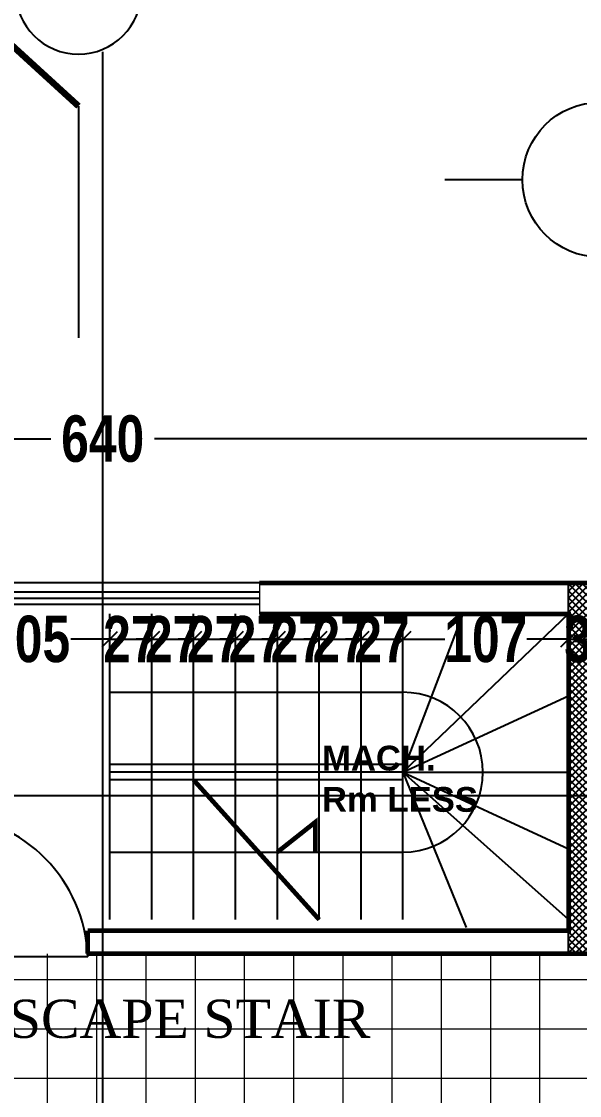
# Model space of a CAD drawing. Extents: x 285329 to 658348, y -83126 to -16980.
# Drawn here: x 359545 to 359905, y -39652 to -38959 of the extents above; entities that cross this region are included whole.
import ezdxf

# ---------------------------------------------------------------- set-up
doc = ezdxf.new("R2010")
doc.units = 0
doc.layers.get('0').update_dxf_attribs({"linetype": 'CONTINUOUS'})
doc.layers.get('DEFPOINTS').update_dxf_attribs({"color": 9, "linetype": 'CONTINUOUS'})
for name, color, linetype in [('AXIS', 1, 'CONTINUOUS'), ('COLUMN', 5, 'CONTINUOUS'), ('FURNITURE', 4, 'CONTINUOUS'), ('TEXT', 3, 'CONTINUOUS'), ('WALL', 7, 'CONTINUOUS'), ('WALL1', 2, 'CONTINUOUS')]:
    doc.layers.add(name, color=color, linetype=linetype)
doc.layers.add('VIS', color=8, linetype='CONTINUOUS', lineweight=18)
doc.styles.add('CITYBLUEPRINT', font='cityb___.ttf', dxfattribs={"width": 0.8})
doc.styles.add('style2', font='romantic.ttf', dxfattribs={"height": 50})
doc.styles.add('STYLE4', font='arialbd.ttf', dxfattribs={"height": 0.2})
doc.dimstyles.new('50', dxfattribs={"dimtxt": 30, "dimasz": 10, "dimexe": 5, "dimexo": 6, "dimgap": 5, "dimtad": 0, "dimdec": 0, "dimdsep": 46, "dimtxsty": 'CITYBLUEPRINT', "dimblk1": 'OBLIQUE', "dimblk2": 'OBLIQUE', "dimsah": 1, "dimcen": 0.05, "dimdle": 0.03, "dimclre": 22, "dimclrt": 7, "dimadec": 0, "dimazin": 0, "dimtfac": 1, "dimtdec": 0, "dimtix": 1, "dimtmove": 0, "dimatfit": 3, "dimldrblk": 'OBLIQUE', "dimfxl": 1, "dimtolj": 1, "dimtzin": 0, "dimarcsym": 0})

# ---------------------------------------------------------------- blocks, each defined once
blk = doc.blocks.new('ST')
at = {"layer": 'WALL', "linetype": 'Continuous'}
for p, q in [((289093.86, -12839.65), (289282.86, -12839.65)), ((289093.86, -12942.85), (289282.86, -12942.85))]:
    blk.add_line(p, q, dxfattribs=at)
at = {"layer": 'WALL', "linetype": 'Continuous', "const_width": 3}
for points in [[(289147.86, -12896.25), (289228.86, -12986.4)], [(289201.86, -12942.85), (289226.39, -12923.44), (289226.39, -12942.85)]]:
    blk.add_lwpolyline(points, dxfattribs=at)
at = {"layer": 'WALL', "linetype": 'Continuous'}
blk.add_arc((289282.86, -12891.25), 51.6, 270, 90, dxfattribs=at)
blk = doc.blocks.new('sec')
at = {"layer": 'WALL'}
for p, q in [((0, 105.85), (0, 319.45)), ((0, 105.85), (-115.71, 0)), ((-115.71, 0), (153.67, 0)), ((0, -105.85), (0, -153.77))]:
    blk.add_line(p, q, dxfattribs=at)
at = {"layer": 'WALL', "const_width": 6}
for points in [[(0, 105.85), (-115.71, 0), (-201.52, 0)], [(0, -105.85), (-115.71, 0)]]:
    blk.add_lwpolyline(points, dxfattribs=at)
at = {"layer": 'WALL'}
blk.add_circle((0, 0), 57.93, dxfattribs=at)
blk = doc.blocks.new('_Oblique')
at = {"color": 0, "lineweight": -2}
blk.add_line((-0.5, -0.5), (0.5, 0.5), dxfattribs=at)
blk = doc.blocks.new('*D2526')
at = {"layer": 'DEFPOINTS', "color": 0, "linetype": 'Continuous', "lineweight": 5, "transparency": 16777216}
for p in [(359917.25, -39228.12), (359917.25, -39228.12), (359276.94, -39240.57)]:
    blk.add_point(p, dxfattribs=at)
at = {"layer": 'VIS', "color": 22, "linetype": 'Continuous', "lineweight": -2, "transparency": 16777216}
for p, q in [((359917.25, -39222.12), (359917.25, -39223.12)), ((359276.94, -39234.57), (359276.94, -39223.12))]:
    blk.add_line(p, q, dxfattribs=at)
at = {"layer": 'VIS', "color": 0, "linetype": 'Continuous', "lineweight": -2, "transparency": 16777216}
for p, q in [((359276.91, -39228.12), (359563.6, -39228.12)), ((359917.28, -39228.12), (359630.59, -39228.12))]:
    blk.add_line(p, q, dxfattribs=at)
at = {"layer": 'VIS', "color": 0, "linetype": 'Continuous', "lineweight": -2, "transparency": 16777216, "xscale": 10, "yscale": 10, "zscale": 10, "rotation": 180}
blk.add_blockref('_Oblique', (359276.94, -39228.12), dxfattribs=at)
at = {"layer": 'VIS', "color": 0, "linetype": 'Continuous', "lineweight": -2, "transparency": 16777216, "xscale": 10, "yscale": 10, "zscale": 10}
blk.add_blockref('_Oblique', (359917.25, -39228.12), dxfattribs=at)
at = {"layer": 'VIS', "color": 7, "linetype": 'Continuous', "lineweight": 5, "transparency": 16777216, "insert": (359597.09, -39228.12), "char_height": 30, "attachment_point": 5, "style": 'CITYBLUEPRINT'}
blk.add_mtext('\\A1;640', dxfattribs=at)
blk = doc.blocks.new('*D2581')
at = {"layer": 'DEFPOINTS', "color": 0, "linetype": 'Continuous', "lineweight": 5, "transparency": 16777216}
for p in [(359496.94, -39357.42), (359601.72, -39357.42), (359601.72, -39357.42)]:
    blk.add_point(p, dxfattribs=at)
at = {"layer": 'VIS', "color": 22, "linetype": 'Continuous', "lineweight": -2, "transparency": 16777216}
for p, q in [((359496.94, -39351.42), (359496.94, -39352.42)), ((359601.72, -39351.42), (359601.72, -39352.42))]:
    blk.add_line(p, q, dxfattribs=at)
at = {"layer": 'VIS', "color": 0, "linetype": 'Continuous', "lineweight": -2, "transparency": 16777216}
for p, q in [((359496.91, -39357.42), (359522.18, -39357.42)), ((359601.75, -39357.42), (359576.48, -39357.42))]:
    blk.add_line(p, q, dxfattribs=at)
at = {"layer": 'VIS', "color": 0, "linetype": 'Continuous', "lineweight": -2, "transparency": 16777216, "xscale": 10, "yscale": 10, "zscale": 10, "rotation": 180}
blk.add_blockref('_Oblique', (359496.94, -39357.42), dxfattribs=at)
at = {"layer": 'VIS', "color": 0, "linetype": 'Continuous', "lineweight": -2, "transparency": 16777216, "xscale": 10, "yscale": 10, "zscale": 10}
blk.add_blockref('_Oblique', (359601.72, -39357.42), dxfattribs=at)
at = {"layer": 'VIS', "color": 7, "linetype": 'Continuous', "lineweight": 5, "transparency": 16777216, "insert": (359549.33, -39357.42), "char_height": 30, "attachment_point": 5, "style": 'CITYBLUEPRINT'}
blk.add_mtext('\\A1;105', dxfattribs=at)
blk = doc.blocks.new('*D2582')
at = {"layer": 'DEFPOINTS', "color": 0, "linetype": 'Continuous', "lineweight": 5, "transparency": 16777216}
for p in [(359601.72, -39357.42), (359628.72, -39357.42), (359628.72, -39357.42)]:
    blk.add_point(p, dxfattribs=at)
at = {"layer": 'VIS', "color": 22, "linetype": 'Continuous', "lineweight": -2, "transparency": 16777216}
for p, q in [((359601.72, -39351.42), (359601.72, -39352.42)), ((359628.72, -39351.42), (359628.72, -39352.42))]:
    blk.add_line(p, q, dxfattribs=at)
at = {"layer": 'VIS', "color": 0, "linetype": 'Continuous', "lineweight": -2, "transparency": 16777216}
for p, q in [((359601.72, -39357.42), (359591.72, -39357.42)), ((359601.72, -39357.42), (359628.72, -39357.42)), ((359628.72, -39357.42), (359638.72, -39357.42))]:
    blk.add_line(p, q, dxfattribs=at)
at = {"layer": 'VIS', "color": 0, "linetype": 'Continuous', "lineweight": -2, "transparency": 16777216, "xscale": 10, "yscale": 10, "zscale": 10}
blk.add_blockref('_Oblique', (359601.72, -39357.42), dxfattribs=at)
at = {"layer": 'VIS', "color": 0, "linetype": 'Continuous', "lineweight": -2, "transparency": 16777216, "xscale": 10, "yscale": 10, "zscale": 10, "rotation": 180}
blk.add_blockref('_Oblique', (359628.72, -39357.42), dxfattribs=at)
at = {"layer": 'VIS', "color": 7, "linetype": 'Continuous', "lineweight": 5, "transparency": 16777216, "insert": (359615.22, -39357.42), "char_height": 30, "attachment_point": 5, "style": 'CITYBLUEPRINT'}
blk.add_mtext('\\A1;27', dxfattribs=at)
blk = doc.blocks.new('*D2583')
at = {"layer": 'DEFPOINTS', "color": 0, "linetype": 'Continuous', "lineweight": 5, "transparency": 16777216}
for p in [(359628.72, -39357.42), (359655.72, -39357.42), (359655.72, -39357.42)]:
    blk.add_point(p, dxfattribs=at)
at = {"layer": 'VIS', "color": 22, "linetype": 'Continuous', "lineweight": -2, "transparency": 16777216}
for p, q in [((359628.72, -39351.42), (359628.72, -39352.42)), ((359655.72, -39351.42), (359655.72, -39352.42))]:
    blk.add_line(p, q, dxfattribs=at)
at = {"layer": 'VIS', "color": 0, "linetype": 'Continuous', "lineweight": -2, "transparency": 16777216}
for p, q in [((359628.72, -39357.42), (359618.72, -39357.42)), ((359628.72, -39357.42), (359655.72, -39357.42)), ((359655.72, -39357.42), (359665.72, -39357.42))]:
    blk.add_line(p, q, dxfattribs=at)
at = {"layer": 'VIS', "color": 0, "linetype": 'Continuous', "lineweight": -2, "transparency": 16777216, "xscale": 10, "yscale": 10, "zscale": 10}
blk.add_blockref('_Oblique', (359628.72, -39357.42), dxfattribs=at)
at = {"layer": 'VIS', "color": 0, "linetype": 'Continuous', "lineweight": -2, "transparency": 16777216, "xscale": 10, "yscale": 10, "zscale": 10, "rotation": 180}
blk.add_blockref('_Oblique', (359655.72, -39357.42), dxfattribs=at)
at = {"layer": 'VIS', "color": 7, "linetype": 'Continuous', "lineweight": 5, "transparency": 16777216, "insert": (359642.22, -39357.42), "char_height": 30, "attachment_point": 5, "style": 'CITYBLUEPRINT'}
blk.add_mtext('\\A1;27', dxfattribs=at)
blk = doc.blocks.new('*D2584')
at = {"layer": 'DEFPOINTS', "color": 0, "linetype": 'Continuous', "lineweight": 5, "transparency": 16777216}
for p in [(359655.72, -39357.42), (359682.72, -39357.42), (359682.72, -39362.5)]:
    blk.add_point(p, dxfattribs=at)
at = {"layer": 'VIS', "color": 22, "linetype": 'Continuous', "lineweight": -2, "transparency": 16777216}
for p, q in [((359655.72, -39351.42), (359655.72, -39352.42)), ((359682.72, -39356.5), (359682.72, -39352.42))]:
    blk.add_line(p, q, dxfattribs=at)
at = {"layer": 'VIS', "color": 0, "linetype": 'Continuous', "lineweight": -2, "transparency": 16777216}
for p, q in [((359655.72, -39357.42), (359645.72, -39357.42)), ((359655.72, -39357.42), (359682.72, -39357.42)), ((359682.72, -39357.42), (359692.72, -39357.42))]:
    blk.add_line(p, q, dxfattribs=at)
at = {"layer": 'VIS', "color": 0, "linetype": 'Continuous', "lineweight": -2, "transparency": 16777216, "xscale": 10, "yscale": 10, "zscale": 10}
blk.add_blockref('_Oblique', (359655.72, -39357.42), dxfattribs=at)
at = {"layer": 'VIS', "color": 0, "linetype": 'Continuous', "lineweight": -2, "transparency": 16777216, "xscale": 10, "yscale": 10, "zscale": 10, "rotation": 180}
blk.add_blockref('_Oblique', (359682.72, -39357.42), dxfattribs=at)
at = {"layer": 'VIS', "color": 7, "linetype": 'Continuous', "lineweight": 5, "transparency": 16777216, "insert": (359669.22, -39357.42), "char_height": 30, "attachment_point": 5, "style": 'CITYBLUEPRINT'}
blk.add_mtext('\\A1;27', dxfattribs=at)
blk = doc.blocks.new('*D2585')
at = {"layer": 'DEFPOINTS', "color": 0, "linetype": 'Continuous', "lineweight": 5, "transparency": 16777216}
for p in [(359709.72, -39357.42), (359682.72, -39362.5), (359709.72, -39362.5)]:
    blk.add_point(p, dxfattribs=at)
at = {"layer": 'VIS', "color": 22, "linetype": 'Continuous', "lineweight": -2, "transparency": 16777216}
for p, q in [((359682.72, -39356.5), (359682.72, -39352.42)), ((359709.72, -39356.5), (359709.72, -39352.42))]:
    blk.add_line(p, q, dxfattribs=at)
at = {"layer": 'VIS', "color": 0, "linetype": 'Continuous', "lineweight": -2, "transparency": 16777216}
for p, q in [((359682.72, -39357.42), (359672.72, -39357.42)), ((359682.72, -39357.42), (359709.72, -39357.42)), ((359709.72, -39357.42), (359719.72, -39357.42))]:
    blk.add_line(p, q, dxfattribs=at)
at = {"layer": 'VIS', "color": 0, "linetype": 'Continuous', "lineweight": -2, "transparency": 16777216, "xscale": 10, "yscale": 10, "zscale": 10}
blk.add_blockref('_Oblique', (359682.72, -39357.42), dxfattribs=at)
at = {"layer": 'VIS', "color": 0, "linetype": 'Continuous', "lineweight": -2, "transparency": 16777216, "xscale": 10, "yscale": 10, "zscale": 10, "rotation": 180}
blk.add_blockref('_Oblique', (359709.72, -39357.42), dxfattribs=at)
at = {"layer": 'VIS', "color": 7, "linetype": 'Continuous', "lineweight": 5, "transparency": 16777216, "insert": (359696.22, -39357.42), "char_height": 30, "attachment_point": 5, "style": 'CITYBLUEPRINT'}
blk.add_mtext('\\A1;27', dxfattribs=at)
blk = doc.blocks.new('*D2586')
at = {"layer": 'DEFPOINTS', "color": 0, "linetype": 'Continuous', "lineweight": 5, "transparency": 16777216}
for p in [(359736.72, -39357.42), (359709.72, -39362.5), (359736.72, -39362.5)]:
    blk.add_point(p, dxfattribs=at)
at = {"layer": 'VIS', "color": 22, "linetype": 'Continuous', "lineweight": -2, "transparency": 16777216}
for p, q in [((359709.72, -39356.5), (359709.72, -39352.42)), ((359736.72, -39356.5), (359736.72, -39352.42))]:
    blk.add_line(p, q, dxfattribs=at)
at = {"layer": 'VIS', "color": 0, "linetype": 'Continuous', "lineweight": -2, "transparency": 16777216}
for p, q in [((359709.72, -39357.42), (359699.72, -39357.42)), ((359709.72, -39357.42), (359736.72, -39357.42)), ((359736.72, -39357.42), (359746.72, -39357.42))]:
    blk.add_line(p, q, dxfattribs=at)
at = {"layer": 'VIS', "color": 0, "linetype": 'Continuous', "lineweight": -2, "transparency": 16777216, "xscale": 10, "yscale": 10, "zscale": 10}
blk.add_blockref('_Oblique', (359709.72, -39357.42), dxfattribs=at)
at = {"layer": 'VIS', "color": 0, "linetype": 'Continuous', "lineweight": -2, "transparency": 16777216, "xscale": 10, "yscale": 10, "zscale": 10, "rotation": 180}
blk.add_blockref('_Oblique', (359736.72, -39357.42), dxfattribs=at)
at = {"layer": 'VIS', "color": 7, "linetype": 'Continuous', "lineweight": 5, "transparency": 16777216, "insert": (359723.22, -39357.42), "char_height": 30, "attachment_point": 5, "style": 'CITYBLUEPRINT'}
blk.add_mtext('\\A1;27', dxfattribs=at)
blk = doc.blocks.new('*D2587')
at = {"layer": 'DEFPOINTS', "color": 0, "linetype": 'Continuous', "lineweight": 5, "transparency": 16777216}
for p in [(359763.72, -39357.42), (359736.72, -39362.5), (359763.72, -39362.5)]:
    blk.add_point(p, dxfattribs=at)
at = {"layer": 'VIS', "color": 22, "linetype": 'Continuous', "lineweight": -2, "transparency": 16777216}
for p, q in [((359736.72, -39356.5), (359736.72, -39352.42)), ((359763.72, -39356.5), (359763.72, -39352.42))]:
    blk.add_line(p, q, dxfattribs=at)
at = {"layer": 'VIS', "color": 0, "linetype": 'Continuous', "lineweight": -2, "transparency": 16777216}
for p, q in [((359736.72, -39357.42), (359726.72, -39357.42)), ((359736.72, -39357.42), (359763.72, -39357.42)), ((359763.72, -39357.42), (359773.72, -39357.42))]:
    blk.add_line(p, q, dxfattribs=at)
at = {"layer": 'VIS', "color": 0, "linetype": 'Continuous', "lineweight": -2, "transparency": 16777216, "xscale": 10, "yscale": 10, "zscale": 10}
blk.add_blockref('_Oblique', (359736.72, -39357.42), dxfattribs=at)
at = {"layer": 'VIS', "color": 0, "linetype": 'Continuous', "lineweight": -2, "transparency": 16777216, "xscale": 10, "yscale": 10, "zscale": 10, "rotation": 180}
blk.add_blockref('_Oblique', (359763.72, -39357.42), dxfattribs=at)
at = {"layer": 'VIS', "color": 7, "linetype": 'Continuous', "lineweight": 5, "transparency": 16777216, "insert": (359750.22, -39357.42), "char_height": 30, "attachment_point": 5, "style": 'CITYBLUEPRINT'}
blk.add_mtext('\\A1;27', dxfattribs=at)
blk = doc.blocks.new('*D2588')
at = {"layer": 'DEFPOINTS', "color": 0, "linetype": 'Continuous', "lineweight": 5, "transparency": 16777216}
for p in [(359790.72, -39357.42), (359763.72, -39362.5), (359790.72, -39362.5)]:
    blk.add_point(p, dxfattribs=at)
at = {"layer": 'VIS', "color": 22, "linetype": 'Continuous', "lineweight": -2, "transparency": 16777216}
for p, q in [((359763.72, -39356.5), (359763.72, -39352.42)), ((359790.72, -39356.5), (359790.72, -39352.42))]:
    blk.add_line(p, q, dxfattribs=at)
at = {"layer": 'VIS', "color": 0, "linetype": 'Continuous', "lineweight": -2, "transparency": 16777216}
for p, q in [((359763.72, -39357.42), (359753.72, -39357.42)), ((359763.72, -39357.42), (359790.72, -39357.42)), ((359790.72, -39357.42), (359800.72, -39357.42))]:
    blk.add_line(p, q, dxfattribs=at)
at = {"layer": 'VIS', "color": 0, "linetype": 'Continuous', "lineweight": -2, "transparency": 16777216, "xscale": 10, "yscale": 10, "zscale": 10}
blk.add_blockref('_Oblique', (359763.72, -39357.42), dxfattribs=at)
at = {"layer": 'VIS', "color": 0, "linetype": 'Continuous', "lineweight": -2, "transparency": 16777216, "xscale": 10, "yscale": 10, "zscale": 10, "rotation": 180}
blk.add_blockref('_Oblique', (359790.72, -39357.42), dxfattribs=at)
at = {"layer": 'VIS', "color": 7, "linetype": 'Continuous', "lineweight": 5, "transparency": 16777216, "insert": (359777.22, -39357.42), "char_height": 30, "attachment_point": 5, "style": 'CITYBLUEPRINT'}
blk.add_mtext('\\A1;27', dxfattribs=at)
blk = doc.blocks.new('*D2589')
at = {"layer": 'DEFPOINTS', "color": 0, "linetype": 'Continuous', "lineweight": 5, "transparency": 16777216}
for p in [(359897.58, -39357.42), (359790.72, -39362.5), (359897.58, -39362.5)]:
    blk.add_point(p, dxfattribs=at)
at = {"layer": 'VIS', "color": 22, "linetype": 'Continuous', "lineweight": -2, "transparency": 16777216}
for p, q in [((359790.72, -39356.5), (359790.72, -39352.42)), ((359897.58, -39356.5), (359897.58, -39352.42))]:
    blk.add_line(p, q, dxfattribs=at)
at = {"layer": 'VIS', "color": 0, "linetype": 'Continuous', "lineweight": -2, "transparency": 16777216}
for p, q in [((359790.69, -39357.42), (359817.71, -39357.42)), ((359897.61, -39357.42), (359870.6, -39357.42))]:
    blk.add_line(p, q, dxfattribs=at)
at = {"layer": 'VIS', "color": 0, "linetype": 'Continuous', "lineweight": -2, "transparency": 16777216, "xscale": 10, "yscale": 10, "zscale": 10, "rotation": 180}
blk.add_blockref('_Oblique', (359790.72, -39357.42), dxfattribs=at)
at = {"layer": 'VIS', "color": 0, "linetype": 'Continuous', "lineweight": -2, "transparency": 16777216, "xscale": 10, "yscale": 10, "zscale": 10}
blk.add_blockref('_Oblique', (359897.58, -39357.42), dxfattribs=at)
at = {"layer": 'VIS', "color": 7, "linetype": 'Continuous', "lineweight": 5, "transparency": 16777216, "insert": (359844.15, -39357.42), "char_height": 30, "attachment_point": 5, "style": 'CITYBLUEPRINT'}
blk.add_mtext('\\A1;107', dxfattribs=at)
blk = doc.blocks.new('*D2590')
at = {"layer": 'DEFPOINTS', "color": 0, "linetype": 'Continuous', "lineweight": 5, "transparency": 16777216}
for p in [(359927.58, -39357.42), (359927.58, -39359.62), (359897.58, -39362.5)]:
    blk.add_point(p, dxfattribs=at)
at = {"layer": 'VIS', "color": 22, "linetype": 'Continuous', "lineweight": -2, "transparency": 16777216}
for p, q in [((359897.58, -39356.5), (359897.58, -39352.42)), ((359927.58, -39353.62), (359927.58, -39352.42))]:
    blk.add_line(p, q, dxfattribs=at)
at = {"layer": 'VIS', "color": 0, "linetype": 'Continuous', "lineweight": -2, "transparency": 16777216}
for p, q in [((359897.58, -39357.42), (359887.58, -39357.42)), ((359897.58, -39357.42), (359927.58, -39357.42)), ((359927.58, -39357.42), (359937.58, -39357.42))]:
    blk.add_line(p, q, dxfattribs=at)
at = {"layer": 'VIS', "color": 0, "linetype": 'Continuous', "lineweight": -2, "transparency": 16777216, "xscale": 10, "yscale": 10, "zscale": 10}
blk.add_blockref('_Oblique', (359897.58, -39357.42), dxfattribs=at)
at = {"layer": 'VIS', "color": 0, "linetype": 'Continuous', "lineweight": -2, "transparency": 16777216, "xscale": 10, "yscale": 10, "zscale": 10, "rotation": 180}
blk.add_blockref('_Oblique', (359927.58, -39357.42), dxfattribs=at)
at = {"layer": 'VIS', "color": 7, "linetype": 'Continuous', "lineweight": 5, "transparency": 16777216, "insert": (359912.58, -39357.42), "char_height": 30, "attachment_point": 5, "style": 'CITYBLUEPRINT'}
blk.add_mtext('\\A1;30', dxfattribs=at)

msp = doc.modelspace()

# ---------------------------------------------------------------- hatches: boundary and pattern name
at = {"layer": 'AXIS'}
h = msp.add_hatch(dxfattribs=at)
h.set_pattern_fill('ANSI37', color=256, style=0)
h.set_pattern_definition([(45, (79410.587, -19163.413), (-2.24506403, 2.24506403), []), (135, (79410.587, -19163.413), (-2.24506403, -2.24506403), [])])
h.paths.add_polyline_path([(359897.58, -39560.78), (359897.58, -39321.08), (359927.58, -39321.08), (359927.58, -39560.78)])
at = {"layer": 'VIS', "linetype": 'Continuous', "lineweight": 5}
h = msp.add_hatch(dxfattribs=at)
h.set_pattern_fill('ANSI37', color=256, scale=10, angle=45)
h.set_pattern_definition([(90, (45554.062, -10494.21), (-31.75, 5e-15), []), (180, (45554.062, -10494.21), (-5e-15, -31.75), [])])
edge = h.paths.add_edge_path()
edge.add_line((359291.94, -39546.08), (359495.56, -39544.78))
edge.add_line((359495.56, -39544.78), (359495.56, -39560.51))
edge.add_line((359495.56, -39560.51), (359912.58, -39560.78))
edge.add_line((359912.58, -39560.78), (359912.58, -39680.81))
edge.add_line((359912.58, -39680.81), (359672.23, -39680.81))
edge.add_line((359672.23, -39680.81), (359672.23, -42439.64))
edge.add_line((359672.23, -42439.64), (359521.96, -42438.42))
edge.add_line((359521.96, -42438.42), (359521.96, -40969.99))
edge.add_line((359521.96, -40969.99), (358854.38, -40971.21))
edge.add_line((358854.38, -40971.21), (358851.46, -40793.13))
edge.add_line((358851.46, -40793.13), (359524.09, -40793.13))
edge.add_line((359524.09, -40793.13), (359520.89, -39680.81))
edge.add_line((359520.89, -39680.81), (359293, -39680.81))
edge.add_line((359293, -39680.81), (359291.22, -39546.09))

# ---------------------------------------------------------------- linework, layer by layer
at = {"layer": 'AXIS'}
for p, q in [((359597.09, -42846.26), (359597.09, -38978.31)), ((359867.78, -39060.82), (359817.78, -39060.82)), ((358490.76, -39458.25), (360818.48, -39458.25))]:
    msp.add_line(p, q, dxfattribs=at)
msp.add_circle((359917.78, -39060.82), 50, dxfattribs=at)
at = {"layer": 'COLUMN'}
msp.add_lwpolyline([(359897.58, -39560.78), (359897.58, -39321.08), (359927.58, -39321.08), (359927.58, -39560.78)], close=True, dxfattribs=at)
at = {"layer": 'FURNITURE', "ltscale": 3}
for p, q in [((359698.11, -39321.08), (359496.08, -39321.08)), ((359698.11, -39327.08), (359496.08, -39327.08)), ((359698.11, -39331.08), (359496.08, -39331.08)), ((359698.11, -39335.08), (359496.08, -39335.08)), ((359601.72, -39538.45), (359601.72, -39341.08)), ((359628.72, -39538.45), (359628.72, -39341.08)), ((359628.72, -39538.45), (359628.72, -39341.08)), ((359655.72, -39538.45), (359655.72, -39341.08)), ((359682.72, -39538.45), (359682.72, -39341.08)), ((359709.72, -39538.45), (359709.72, -39341.08)), ((359736.72, -39538.45), (359736.72, -39341.08)), ((359763.72, -39538.45), (359763.72, -39341.08)), ((359790.72, -39538.45), (359790.72, -39341.08)), ((359897.58, -39341.08), (359790.72, -39443.3)), ((359790.72, -39443.3), (359829.65, -39341.08)), ((359790.72, -39443.3), (359897.58, -39393.91)), ((359790.72, -39438.3), (359601.72, -39438.3)), ((359790.72, -39438.3), (359601.72, -39438.3)), ((359790.72, -39443.3), (359601.72, -39443.3)), ((359790.72, -39443.3), (359601.72, -39443.3)), ((359790.72, -39443.3), (359897.58, -39443.3)), ((359897.58, -39538.45), (359790.72, -39443.3)), ((359790.72, -39443.3), (359897.58, -39492.69)), ((359790.72, -39443.3), (359831.55, -39543.45)), ((359790.72, -39448.3), (359601.72, -39448.3)), ((359790.72, -39448.3), (359601.72, -39448.3))]:
    msp.add_line(p, q, dxfattribs=at)
at = {"layer": 'FURNITURE'}
msp.add_line((359587.44, -39562.51), (359500.63, -39562.51), dxfattribs=at)
msp.add_arc((359491.9, -39565.99), 95.6, 2.08654, 86.67709, dxfattribs=at)
at = {"layer": 'VIS', "linetype": 'Continuous', "lineweight": 5}
msp.add_line((359698.11, -39321.08), (359698.11, -39341.08), dxfattribs=at)
at = {"layer": 'WALL', "linetype": 'Continuous', "const_width": 3}
for points in [[(359698.11, -39321.08), (359927.58, -39321.08)], [(359698.11, -39341.08), (359897.58, -39341.08), (359897.58, -39545.51), (359587.44, -39545.51)], [(359587.44, -39545.51), (359587.44, -39560.51)], [(359683.91, -39545.51), (359698.63, -39545.51)], [(359587.44, -39560.51), (359917.58, -39560.51)]]:
    msp.add_lwpolyline(points, dxfattribs=at)

# ---------------------------------------------------------------- block references
at = {"layer": 'WALL', "linetype": 'Continuous'}
msp.add_blockref('ST', (70507.86, -26552.04), dxfattribs=at)
at = {"layer": 'WALL1', "xscale": -0.7000000000116418, "yscale": 0.7000000000116418, "zscale": 0.7, "rotation": 180}
msp.add_blockref('sec', (359581.47, -38939.19), dxfattribs=at)

# ---------------------------------------------------------------- texts
at = {"layer": 'TEXT'}
for s, insert, char_height, width, attachment_point, style in [('MACH.\\PRm LESS', (359738.53, -39426.18), 16, 173.1975, 1, 'STYLE4'), ('FIRE ESCAPE STAIR', (359769.74, -39590.08), 24.696, 410.1463, 3, 'style2')]:
    msp.add_mtext(s, dxfattribs=dict(at, insert=insert, char_height=char_height, width=width, attachment_point=attachment_point, style=style))

# ---------------------------------------------------------------- dimensions: what is measured, and where the dimension line sits
at = {"layer": 'VIS', "linetype": 'Continuous', "lineweight": 5}
for base, p1, p2, picture, middle in [((359917.25, -39228.12), (359276.94, -39240.57), (359917.25, -39228.12), '*D2526', (359597.09, -39228.12)), ((359601.72, -39357.42), (359496.94, -39357.42), (359601.72, -39357.42), '*D2581', (359549.33, -39357.42)), ((359628.72, -39357.42), (359601.72, -39357.42), (359628.72, -39357.42), '*D2582', (359615.22, -39357.42)), ((359655.72, -39357.42), (359628.72, -39357.42), (359655.72, -39357.42), '*D2583', (359642.22, -39357.42)), ((359682.72, -39357.42), (359655.72, -39357.42), (359682.72, -39362.5), '*D2584', (359669.22, -39357.42)), ((359709.72, -39357.42), (359682.72, -39362.5), (359709.72, -39362.5), '*D2585', (359696.22, -39357.42)), ((359736.72, -39357.42), (359709.72, -39362.5), (359736.72, -39362.5), '*D2586', (359723.22, -39357.42)), ((359763.72, -39357.42), (359736.72, -39362.5), (359763.72, -39362.5), '*D2587', (359750.22, -39357.42)), ((359790.72, -39357.42), (359763.72, -39362.5), (359790.72, -39362.5), '*D2588', (359777.22, -39357.42)), ((359897.58, -39357.42), (359790.72, -39362.5), (359897.58, -39362.5), '*D2589', (359844.15, -39357.42)), ((359927.58, -39357.42), (359897.58, -39362.5), (359927.58, -39359.62), '*D2590', (359912.58, -39357.42))]:
    dim = msp.add_linear_dim(base=base, p1=p1, p2=p2, dimstyle='50', override={"dimtmove": 1}, dxfattribs=at)
    dim.commit()
    dim.dimension.update_dxf_attribs({"geometry": picture, "text_midpoint": middle})

doc.saveas('drawing.dxf')
